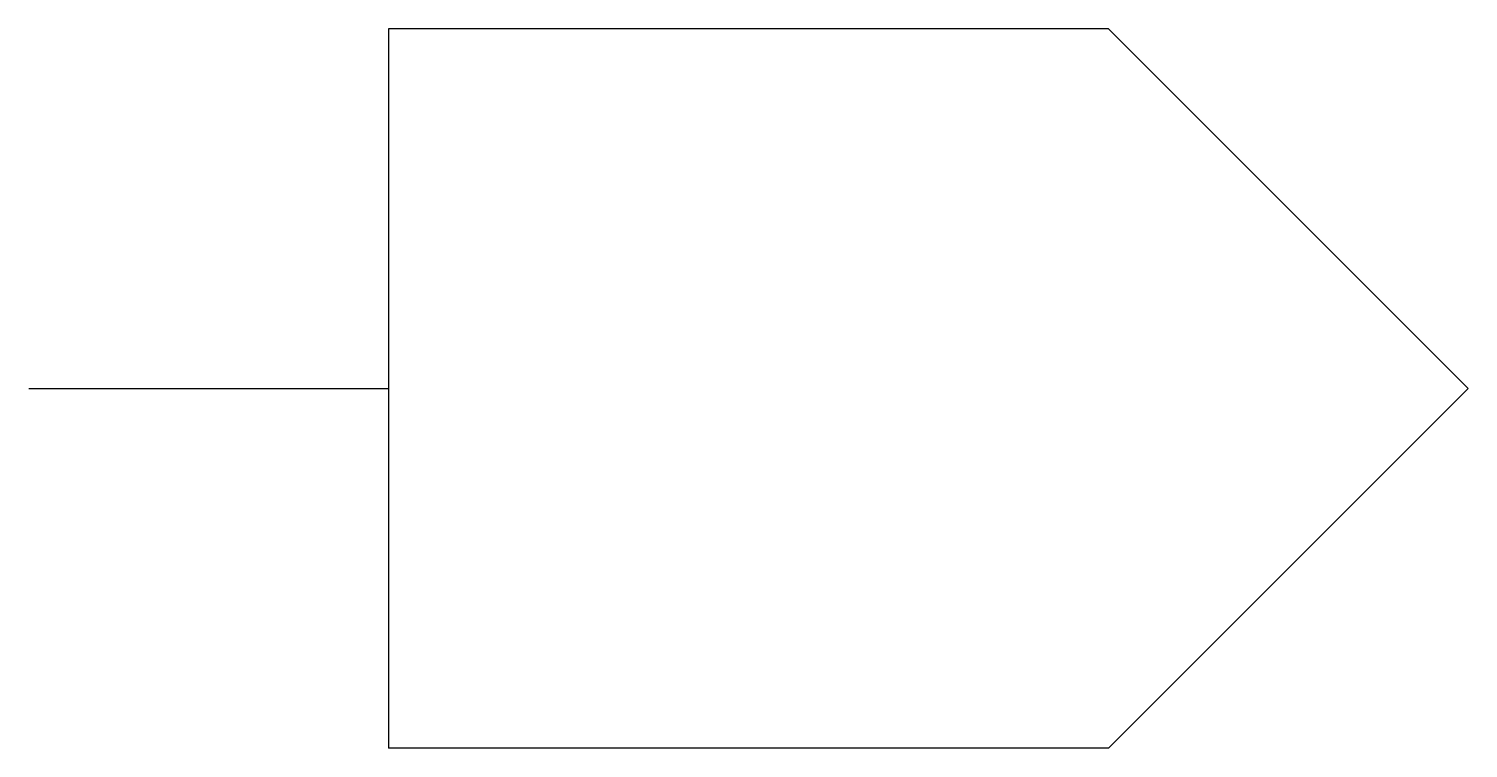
# Model space of a CAD drawing. Header units: millimetres. Extents: x 0 to 40, y -10 to 10.
import ezdxf

# ---------------------------------------------------------------- set-up
doc = ezdxf.new("R2010")
doc.units = ezdxf.units.MM
doc.layers.get('0').update_dxf_attribs({"true_color": 0xffffff})

msp = doc.modelspace()

# ---------------------------------------------------------------- linework, layer by layer
for p, q in [((10, 10), (10, -10)), ((30, 10), (10, 10)), ((40, 0), (30, 10)), ((0, 0), (10, 0)), ((30, -10), (40, 0)), ((30, -10), (10, -10))]:
    msp.add_line(p, q)

doc.saveas('drawing.dxf')
